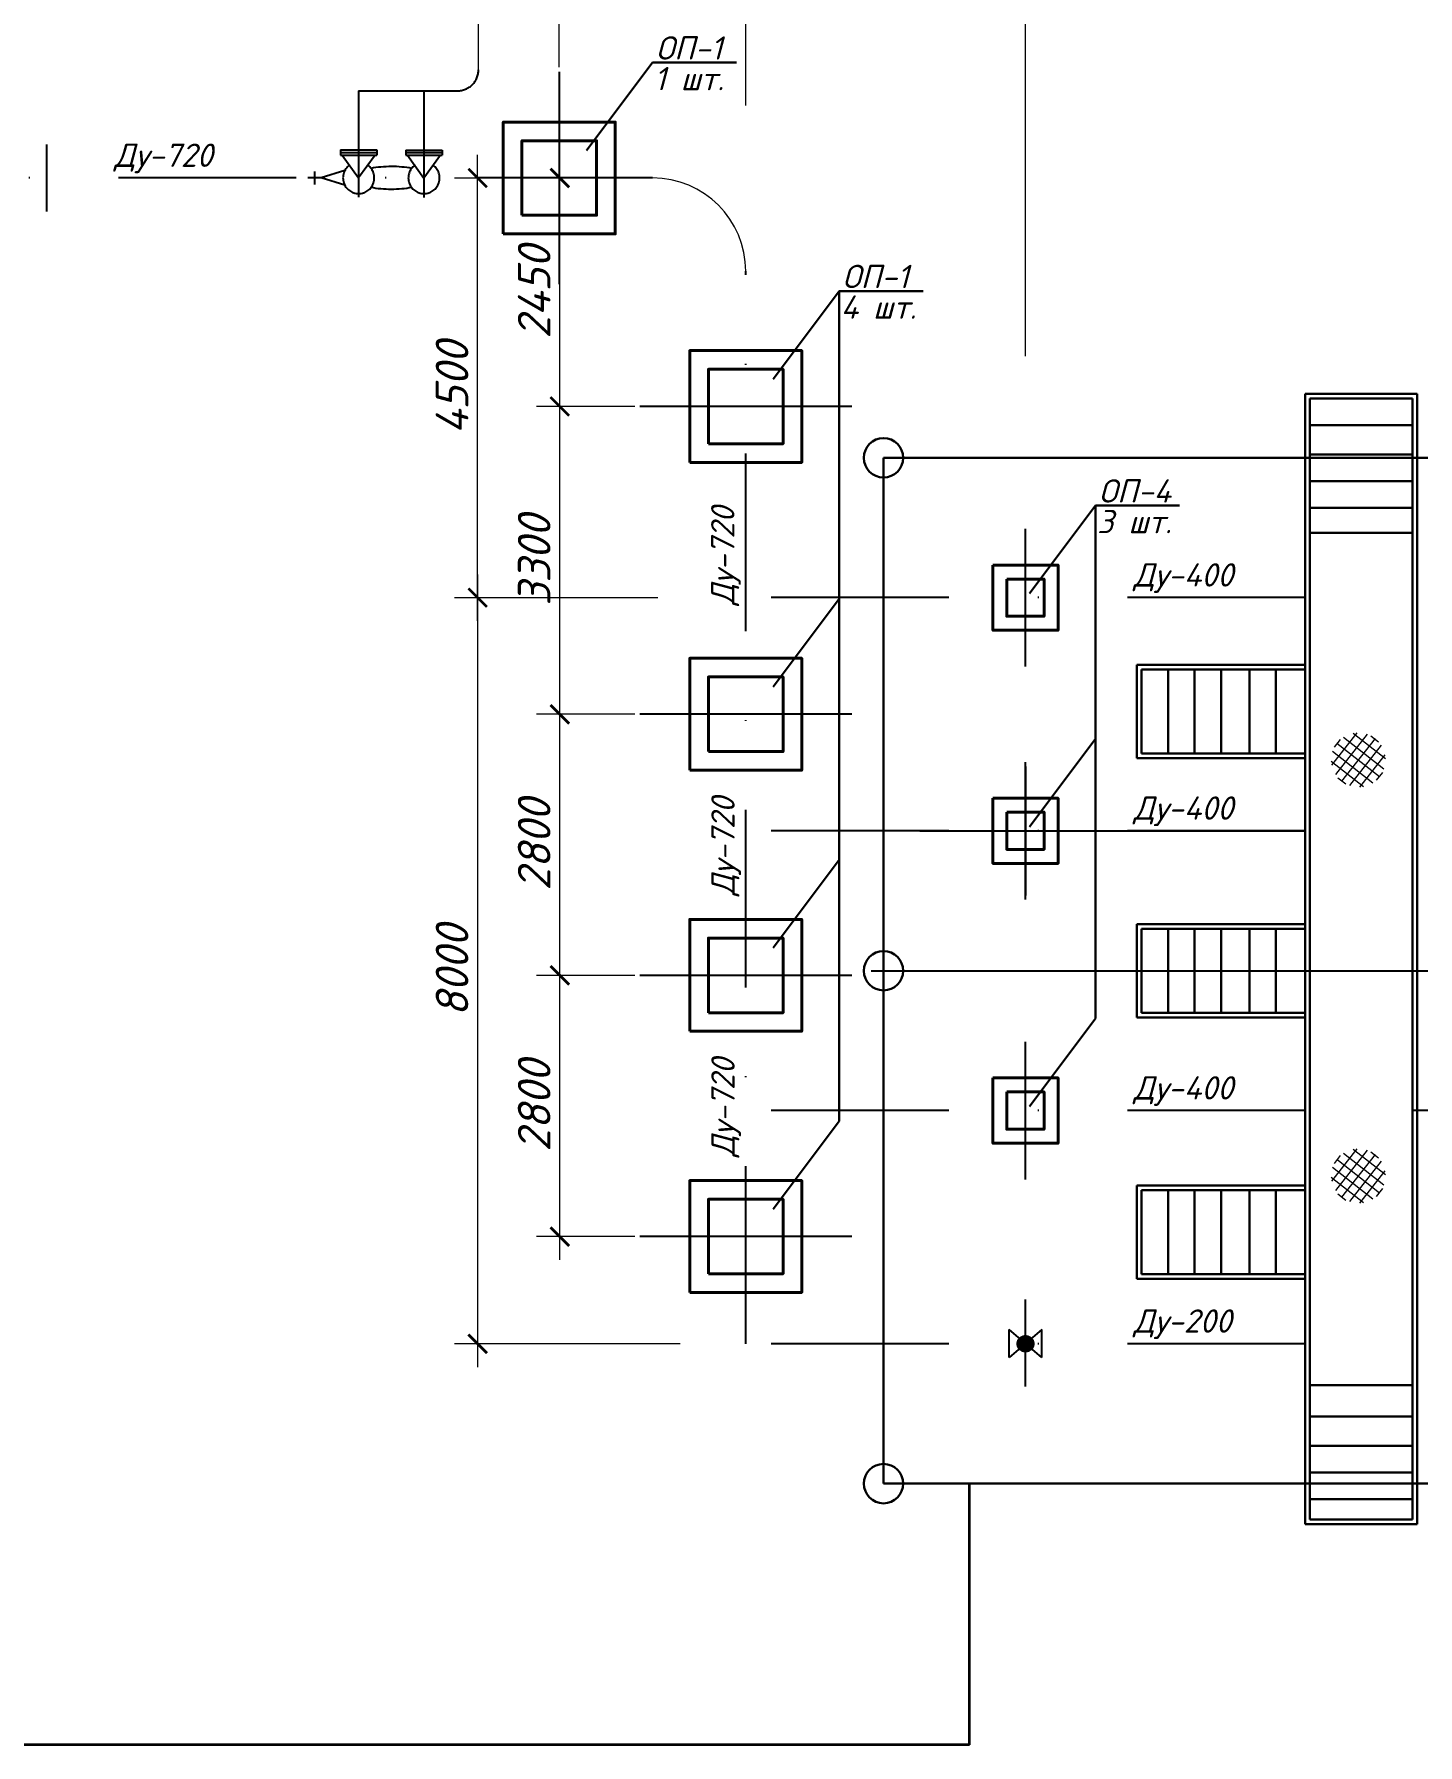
# Model space of a CAD drawing. Extents: x 108150 to 142535, y -18867 to -9422.
# Drawn here: x 136515.4 to 136663.8, y -15496 to -15312.5 of the extents above; entities that cross this region are included whole.
import ezdxf

# ---------------------------------------------------------------- set-up
doc = ezdxf.new("R2010")
doc.units = 0
doc.header["$MEASUREMENT"] = 0
doc.header["$PDMODE"] = 32
doc.header["$PDSIZE"] = 0.6
doc.linetypes.add('ACAD_ISO10W100', pattern=[18, 12, -3, 0, -3])
doc.linetypes.add('штрихпунктирная2', pattern=[12.7, 6.35, -3.175, 0, -3.175])
for name, color, linetype, lineweight in [('Выносные', 8, 'Continuous', 15), ('газ-д сущ', 8, 'Continuous', 30), ('надписи', 2, 'Continuous', 15), ('Ограда', 6, 'Continuous', 30), ('Разм.', 8, 'Continuous', 15), ('Размеры1', 252, 'Continuous', 15)]:
    doc.layers.add(name, color=color, linetype=linetype, lineweight=lineweight)
doc.styles.add('ГОСТ2.5', font='isocpeur.ttf', dxfattribs={"oblique": 15, "height": 2.5})
doc.styles.add('ГОСТ3.5', font='isocpeur.ttf', dxfattribs={"oblique": 15, "height": 3.5})
doc.dimstyles.new('100', dxfattribs={"dimtxt": 3.5, "dimasz": 2, "dimexe": 2.5, "dimexo": 0.5, "dimgap": 1, "dimtad": 1, "dimdec": 0, "dimlfac": 100, "dimtxsty": 'ГОСТ3.5', "dimblk": 'ARCHTICK', "dimcen": 2.5, "dimdle": 2.5, "dimclrd": 256, "dimclre": 256, "dimclrt": 2, "dimadec": 3, "dimazin": 0, "dimtfac": 1, "dimtdec": 0, "dimtmove": 1, "dimatfit": 3, "dimldrblk": 'DOTSMALL', "dimfxl": 1, "dimlwd": -1, "dimlwe": -1, "dimarcsym": 0})
doc.dimstyles.new('100$0', dxfattribs={"dimtxt": 300, "dimasz": 200, "dimexe": 200, "dimexo": 200, "dimgap": 100, "dimtad": 1, "dimtxsty": 'Standard', "dimblk": 'OBLIQUE', "dimcen": -200, "dimclrd": 256, "dimclre": 256, "dimclrt": 256, "dimadec": 0, "dimazin": 0, "dimtfac": 1, "dimtmove": 0, "dimatfit": 1, "dimldrblk": 'OPEN90', "dimfxl": 1, "dimlwd": -1, "dimlwe": -1, "dimarcsym": 0})

# ---------------------------------------------------------------- blocks, each defined once
blk = doc.blocks.new('_ArchTick')
at = {"color": 0, "linetype": 'ByBlock', "const_width": 0.15}
blk.add_lwpolyline([(-0.5, -0.5), (0.5, 0.5)], dxfattribs=at)
blk = doc.blocks.new('*D3012')
at = {"layer": 'Defpoints', "color": 0, "linetype": 'ByBlock', "lineweight": 0, "ltscale": 2, "transparency": 16777216}
for p in [(136621.71, -15234.56), (136621.71, -15347.56), (136691.71, -15347.56)]:
    blk.add_point(p, dxfattribs=at)
at = {"layer": 'Разм.', "linetype": 'ByBlock', "ltscale": 2, "transparency": 16777216}
for p, q in [((136621.71, -15347.06), (136621.71, -15232.06)), ((136691.71, -15347.06), (136691.71, -15232.06)), ((136694.21, -15234.56), (136619.21, -15234.56))]:
    blk.add_line(p, q, dxfattribs=at)
at = {"layer": 'Разм.', "linetype": 'ByBlock', "ltscale": 2, "transparency": 16777216, "xscale": 2, "yscale": 2, "zscale": 2, "rotation": 180}
blk.add_blockref('_ArchTick', (136621.71, -15234.56), dxfattribs=at)
at = {"layer": 'Разм.', "linetype": 'ByBlock', "ltscale": 2, "transparency": 16777216, "xscale": 2, "yscale": 2, "zscale": 2}
blk.add_blockref('_ArchTick', (136691.71, -15234.56), dxfattribs=at)
at = {"layer": 'Разм.', "color": 2, "linetype": 'ByBlock', "ltscale": 2, "transparency": 16777216, "insert": (136656.71, -15231.81), "char_height": 3.5, "attachment_point": 5, "style": 'ГОСТ3.5'}
blk.add_mtext('7000', dxfattribs=at)
blk = doc.blocks.new('_DotSmall')
at = {"color": 0, "linetype": 'ByBlock', "lineweight": 15, "const_width": 0.5}
blk.add_lwpolyline([(-0.0625, 0, 1), (0.0625, 0, 1)], format="xyb", close=True, dxfattribs=at)
blk = doc.blocks.new('*D3013')
at = {"layer": 'Defpoints', "color": 0, "linetype": 'ByBlock', "lineweight": 0, "ltscale": 2, "transparency": 16777216}
for p in [(136621.71, -15234.56), (136591.71, -15320.7), (136621.71, -15347.56)]:
    blk.add_point(p, dxfattribs=at)
at = {"layer": 'Разм.', "linetype": 'ByBlock', "ltscale": 2, "transparency": 16777216}
for p, q in [((136591.71, -15320.2), (136591.71, -15232.06)), ((136621.71, -15347.06), (136621.71, -15232.06)), ((136589.21, -15234.56), (136624.21, -15234.56))]:
    blk.add_line(p, q, dxfattribs=at)
at = {"layer": 'Разм.', "linetype": 'ByBlock', "ltscale": 2, "transparency": 16777216, "xscale": 2, "yscale": 2, "zscale": 2, "rotation": 180}
blk.add_blockref('_ArchTick', (136591.71, -15234.56), dxfattribs=at)
at = {"layer": 'Разм.', "linetype": 'ByBlock', "ltscale": 2, "transparency": 16777216, "xscale": 2, "yscale": 2, "zscale": 2}
blk.add_blockref('_ArchTick', (136621.71, -15234.56), dxfattribs=at)
at = {"layer": 'Разм.', "color": 2, "linetype": 'ByBlock', "ltscale": 2, "transparency": 16777216, "insert": (136606.71, -15231.81), "char_height": 3.5, "attachment_point": 5, "style": 'ГОСТ3.5'}
blk.add_mtext('3000', dxfattribs=at)
blk = doc.blocks.new('*D3014')
at = {"layer": 'Defpoints', "color": 0, "linetype": 'ByBlock', "lineweight": 0, "ltscale": 2, "transparency": 16777216}
for p in [(136991.71, -15213.68), (136991.71, -15295.2), (136591.71, -15320.7)]:
    blk.add_point(p, dxfattribs=at)
at = {"layer": 'Разм.', "linetype": 'ByBlock', "ltscale": 2, "transparency": 16777216}
for p, q in [((136591.71, -15320.2), (136591.71, -15211.18)), ((136991.71, -15294.7), (136991.71, -15211.18)), ((136589.21, -15213.68), (136994.21, -15213.68))]:
    blk.add_line(p, q, dxfattribs=at)
at = {"layer": 'Разм.', "linetype": 'ByBlock', "ltscale": 2, "transparency": 16777216, "xscale": 2, "yscale": 2, "zscale": 2, "rotation": 180}
blk.add_blockref('_ArchTick', (136591.71, -15213.68), dxfattribs=at)
at = {"layer": 'Разм.', "linetype": 'ByBlock', "ltscale": 2, "transparency": 16777216, "xscale": 2, "yscale": 2, "zscale": 2}
blk.add_blockref('_ArchTick', (136991.71, -15213.68), dxfattribs=at)
at = {"layer": 'Разм.', "color": 2, "linetype": 'ByBlock', "ltscale": 2, "transparency": 16777216, "insert": (136791.71, -15210.93), "char_height": 3.5, "attachment_point": 5, "style": 'ГОСТ3.5'}
blk.add_mtext('40000', dxfattribs=at)
blk = doc.blocks.new('*D3001')
at = {"layer": 'Defpoints', "color": 0, "linetype": 'ByBlock', "lineweight": 0, "ltscale": 2, "transparency": 16777216}
for p in [(136591.71, -15234.56), (136451.71, -15304.87), (136591.71, -15320.7)]:
    blk.add_point(p, dxfattribs=at)
at = {"layer": 'Разм.', "linetype": 'ByBlock', "ltscale": 2, "transparency": 16777216}
for p, q in [((136451.71, -15304.37), (136451.71, -15232.06)), ((136591.71, -15320.2), (136591.71, -15232.06)), ((136449.21, -15234.56), (136594.21, -15234.56))]:
    blk.add_line(p, q, dxfattribs=at)
at = {"layer": 'Разм.', "linetype": 'ByBlock', "ltscale": 2, "transparency": 16777216, "xscale": 2, "yscale": 2, "zscale": 2, "rotation": 180}
blk.add_blockref('_ArchTick', (136451.71, -15234.56), dxfattribs=at)
at = {"layer": 'Разм.', "linetype": 'ByBlock', "ltscale": 2, "transparency": 16777216, "xscale": 2, "yscale": 2, "zscale": 2}
blk.add_blockref('_ArchTick', (136591.71, -15234.56), dxfattribs=at)
at = {"layer": 'Разм.', "color": 2, "linetype": 'ByBlock', "ltscale": 2, "transparency": 16777216, "insert": (136521.71, -15231.81), "char_height": 3.5, "attachment_point": 5, "style": 'ГОСТ3.5'}
blk.add_mtext('14000', dxfattribs=at)
blk = doc.blocks.new('*D3034')
at = {"layer": 'Defpoints', "color": 0, "linetype": 'ByBlock', "lineweight": 0, "ltscale": 2, "transparency": 16777216}
for p in [(136562.96, -15327.96), (136581.71, -15327.96), (136580.46, -15372.96)]:
    blk.add_point(p, dxfattribs=at)
at = {"layer": 'Разм.', "linetype": 'ByBlock', "ltscale": 2, "transparency": 16777216}
for p, q in [((136562.96, -15375.46), (136562.96, -15325.46)), ((136581.21, -15327.96), (136560.46, -15327.96)), ((136579.96, -15372.96), (136560.46, -15372.96))]:
    blk.add_line(p, q, dxfattribs=at)
at = {"layer": 'Разм.', "linetype": 'ByBlock', "ltscale": 2, "transparency": 16777216, "xscale": 2, "yscale": 2, "zscale": 2}
for p, rotation in [((136562.96, -15327.96), 90), ((136562.96, -15372.96), 270)]:
    blk.add_blockref('_ArchTick', p, dxfattribs=dict(at, rotation=rotation))
at = {"layer": 'Разм.', "color": 2, "linetype": 'ByBlock', "ltscale": 2, "transparency": 16777216, "insert": (136560.21, -15350.46), "char_height": 3.5, "attachment_point": 5, "rotation": 90, "style": 'ГОСТ3.5'}
blk.add_mtext('4500', dxfattribs=at)
blk = doc.blocks.new('*D3035')
at = {"layer": 'Defpoints', "color": 0, "linetype": 'ByBlock', "lineweight": 0, "ltscale": 2, "transparency": 16777216}
for p in [(136582.77, -15372.96), (136562.96, -15452.96), (136585.16, -15452.96)]:
    blk.add_point(p, dxfattribs=at)
at = {"layer": 'Разм.', "linetype": 'ByBlock', "ltscale": 2, "transparency": 16777216}
for p, q in [((136562.96, -15370.46), (136562.96, -15455.46)), ((136582.27, -15372.96), (136560.46, -15372.96)), ((136584.66, -15452.96), (136560.46, -15452.96))]:
    blk.add_line(p, q, dxfattribs=at)
at = {"layer": 'Разм.', "linetype": 'ByBlock', "ltscale": 2, "transparency": 16777216, "xscale": 2, "yscale": 2, "zscale": 2}
for p, rotation in [((136562.96, -15372.96), 90), ((136562.96, -15452.96), 270)]:
    blk.add_blockref('_ArchTick', p, dxfattribs=dict(at, rotation=rotation))
at = {"layer": 'Разм.', "color": 2, "linetype": 'ByBlock', "ltscale": 2, "transparency": 16777216, "insert": (136560.21, -15412.96), "char_height": 3.5, "attachment_point": 5, "rotation": 90, "style": 'ГОСТ3.5'}
blk.add_mtext('8000', dxfattribs=at)
blk = doc.blocks.new('*D3234')
at = {"layer": 'Defpoints', "color": 0, "linetype": 'ByBlock', "lineweight": 0, "ltscale": 2, "transparency": 16777216}
for p in [(136671.71, -15250.77), (136621.71, -15347.56), (136671.71, -15347.56)]:
    blk.add_point(p, dxfattribs=at)
at = {"layer": 'Разм.', "linetype": 'ByBlock', "ltscale": 2, "transparency": 16777216}
for p, q in [((136621.71, -15347.06), (136621.71, -15248.27)), ((136671.71, -15347.06), (136671.71, -15248.27)), ((136619.21, -15250.77), (136674.21, -15250.77))]:
    blk.add_line(p, q, dxfattribs=at)
at = {"layer": 'Разм.', "linetype": 'ByBlock', "ltscale": 2, "transparency": 16777216, "xscale": 2, "yscale": 2, "zscale": 2, "rotation": 180}
blk.add_blockref('_ArchTick', (136621.71, -15250.77), dxfattribs=at)
at = {"layer": 'Разм.', "linetype": 'ByBlock', "ltscale": 2, "transparency": 16777216, "xscale": 2, "yscale": 2, "zscale": 2}
blk.add_blockref('_ArchTick', (136671.71, -15250.77), dxfattribs=at)
at = {"layer": 'Разм.', "color": 2, "linetype": 'ByBlock', "ltscale": 2, "transparency": 16777216, "insert": (136646.71, -15248.02), "char_height": 3.5, "attachment_point": 5, "style": 'ГОСТ3.5'}
blk.add_mtext('5000', dxfattribs=at)
blk = doc.blocks.new('*D3241')
at = {"layer": 'Defpoints', "color": 0, "linetype": 'ByBlock', "lineweight": 0, "ltscale": 2, "transparency": 16777216}
for p in [(136571.77, -15413.46), (136580.33, -15413.46), (136580.33, -15441.46)]:
    blk.add_point(p, dxfattribs=at)
at = {"layer": 'Разм.', "linetype": 'ByBlock', "ltscale": 2, "transparency": 16777216}
for p, q in [((136571.77, -15443.96), (136571.77, -15410.96)), ((136579.83, -15413.46), (136569.27, -15413.46)), ((136579.83, -15441.46), (136569.27, -15441.46))]:
    blk.add_line(p, q, dxfattribs=at)
at = {"layer": 'Разм.', "linetype": 'ByBlock', "ltscale": 2, "transparency": 16777216, "xscale": 2, "yscale": 2, "zscale": 2}
for p, rotation in [((136571.77, -15413.46), 90), ((136571.77, -15441.46), 270)]:
    blk.add_blockref('_ArchTick', p, dxfattribs=dict(at, rotation=rotation))
at = {"layer": 'Разм.', "color": 2, "linetype": 'ByBlock', "ltscale": 2, "transparency": 16777216, "insert": (136569.02, -15427.46), "char_height": 3.5, "attachment_point": 5, "rotation": 90, "style": 'ГОСТ3.5'}
blk.add_mtext('2800', dxfattribs=at)
blk = doc.blocks.new('*D3242')
at = {"layer": 'Defpoints', "color": 0, "linetype": 'ByBlock', "lineweight": 0, "ltscale": 2, "transparency": 16777216}
for p in [(136571.77, -15385.46), (136580.33, -15385.46), (136580.33, -15413.46)]:
    blk.add_point(p, dxfattribs=at)
at = {"layer": 'Разм.', "linetype": 'ByBlock', "ltscale": 2, "transparency": 16777216}
for p, q in [((136571.77, -15415.96), (136571.77, -15382.96)), ((136579.83, -15385.46), (136569.27, -15385.46)), ((136579.83, -15413.46), (136569.27, -15413.46))]:
    blk.add_line(p, q, dxfattribs=at)
at = {"layer": 'Разм.', "linetype": 'ByBlock', "ltscale": 2, "transparency": 16777216, "xscale": 2, "yscale": 2, "zscale": 2}
for p, rotation in [((136571.77, -15385.46), 90), ((136571.77, -15413.46), 270)]:
    blk.add_blockref('_ArchTick', p, dxfattribs=dict(at, rotation=rotation))
at = {"layer": 'Разм.', "color": 2, "linetype": 'ByBlock', "ltscale": 2, "transparency": 16777216, "insert": (136569.02, -15399.46), "char_height": 3.5, "attachment_point": 5, "rotation": 90, "style": 'ГОСТ3.5'}
blk.add_mtext('2800', dxfattribs=at)
blk = doc.blocks.new('*D3243')
at = {"layer": 'Defpoints', "color": 0, "linetype": 'ByBlock', "lineweight": 0, "ltscale": 2, "transparency": 16777216}
for p in [(136571.77, -15352.46), (136580.33, -15352.46), (136580.33, -15385.46)]:
    blk.add_point(p, dxfattribs=at)
at = {"layer": 'Разм.', "linetype": 'ByBlock', "ltscale": 2, "transparency": 16777216}
for p, q in [((136571.77, -15387.96), (136571.77, -15349.96)), ((136579.83, -15352.46), (136569.27, -15352.46)), ((136579.83, -15385.46), (136569.27, -15385.46))]:
    blk.add_line(p, q, dxfattribs=at)
at = {"layer": 'Разм.', "linetype": 'ByBlock', "ltscale": 2, "transparency": 16777216, "xscale": 2, "yscale": 2, "zscale": 2}
for p, rotation in [((136571.77, -15352.46), 90), ((136571.77, -15385.46), 270)]:
    blk.add_blockref('_ArchTick', p, dxfattribs=dict(at, rotation=rotation))
at = {"layer": 'Разм.', "color": 2, "linetype": 'ByBlock', "ltscale": 2, "transparency": 16777216, "insert": (136569.02, -15368.96), "char_height": 3.5, "attachment_point": 5, "rotation": 90, "style": 'ГОСТ3.5'}
blk.add_mtext('3300', dxfattribs=at)
blk = doc.blocks.new('*D3244')
at = {"layer": 'Defpoints', "color": 0, "linetype": 'ByBlock', "lineweight": 0, "ltscale": 2, "transparency": 16777216}
for p in [(136571.77, -15327.96), (136580.33, -15327.96), (136580.33, -15352.46)]:
    blk.add_point(p, dxfattribs=at)
at = {"layer": 'Разм.', "linetype": 'ByBlock', "ltscale": 2, "transparency": 16777216}
for p, q in [((136571.77, -15354.96), (136571.77, -15325.46)), ((136579.83, -15327.96), (136569.27, -15327.96)), ((136579.83, -15352.46), (136569.27, -15352.46))]:
    blk.add_line(p, q, dxfattribs=at)
at = {"layer": 'Разм.', "linetype": 'ByBlock', "ltscale": 2, "transparency": 16777216, "xscale": 2, "yscale": 2, "zscale": 2}
for p, rotation in [((136571.77, -15327.96), 90), ((136571.77, -15352.46), 270)]:
    blk.add_blockref('_ArchTick', p, dxfattribs=dict(at, rotation=rotation))
at = {"layer": 'Разм.', "color": 2, "linetype": 'ByBlock', "ltscale": 2, "transparency": 16777216, "insert": (136569.02, -15340.21), "char_height": 3.5, "attachment_point": 5, "rotation": 90, "style": 'ГОСТ3.5'}
blk.add_mtext('2450', dxfattribs=at)
blk = doc.blocks.new('*D3245')
at = {"layer": 'Defpoints', "color": 0, "linetype": 'ByBlock', "lineweight": 0, "ltscale": 2, "transparency": 16777216}
for p in [(136591.71, -15305.45), (136571.71, -15316.59), (136591.71, -15316.59)]:
    blk.add_point(p, dxfattribs=at)
at = {"layer": 'Разм.', "linetype": 'ByBlock', "ltscale": 2, "transparency": 16777216}
for p, q in [((136571.71, -15316.09), (136571.71, -15302.95)), ((136591.71, -15316.09), (136591.71, -15302.95)), ((136569.21, -15305.45), (136594.21, -15305.45))]:
    blk.add_line(p, q, dxfattribs=at)
at = {"layer": 'Разм.', "linetype": 'ByBlock', "ltscale": 2, "transparency": 16777216, "xscale": 2, "yscale": 2, "zscale": 2, "rotation": 180}
blk.add_blockref('_ArchTick', (136571.71, -15305.45), dxfattribs=at)
at = {"layer": 'Разм.', "linetype": 'ByBlock', "ltscale": 2, "transparency": 16777216, "xscale": 2, "yscale": 2, "zscale": 2}
blk.add_blockref('_ArchTick', (136591.71, -15305.45), dxfattribs=at)
at = {"layer": 'Разм.', "color": 2, "linetype": 'ByBlock', "ltscale": 2, "transparency": 16777216, "insert": (136581.71, -15302.7), "char_height": 3.5, "attachment_point": 5, "style": 'ГОСТ3.5'}
blk.add_mtext('2000', dxfattribs=at)

msp = doc.modelspace()

# ---------------------------------------------------------------- hatches: boundary and pattern name
at = {"layer": 'Ограда', "linetype": 'штрихпунктирная2', "lineweight": 25, "ltscale": 3}
h = msp.add_hatch(color=251, dxfattribs=at)
h.dxf.hatch_style = 1
h.paths.add_polyline_path([(136622.4751, -15453.3131, 0.10868298), (136622.5534, -15452.9575), (136621.7059, -15452.9575)])
h.paths.add_polyline_path([(136622.5534, -15452.9575, 0.10868298), (136622.4751, -15452.6019), (136621.7059, -15452.9575)])
h.paths.add_polyline_path([(136622.4751, -15453.3131), (136621.7059, -15452.9575), (136620.9367, -15453.3131, 0.29236873), (136621.7059, -15453.805, 0.29236873)])
h.paths.add_polyline_path([(136621.7059, -15452.9575), (136620.8584, -15452.9575, 0.10868298), (136620.9367, -15453.3131)])
h.paths.add_polyline_path([(136621.7059, -15452.9575), (136620.9367, -15452.6019, 0.10868298), (136620.8584, -15452.9575)])
h.paths.add_polyline_path([(136621.7059, -15452.9575), (136622.4751, -15452.6019, 0.29236873), (136621.7059, -15452.11, 0.29236873), (136620.9367, -15452.6019)])

# ---------------------------------------------------------------- linework, layer by layer
at = {"linetype": 'Continuous', "lineweight": 30}
for p, q in [((136663.6992, -15351.1064), (136651.6992, -15351.1064)), ((136651.6992, -15351.1064), (136651.6992, -15365.9929)), ((136663.1992, -15351.6064), (136652.1992, -15351.6064)), ((136652.1992, -15351.6064), (136652.1992, -15365.9929)), ((136663.1992, -15471.7868), (136663.1992, -15351.6064)), ((136663.6992, -15472.2868), (136663.6992, -15351.1064)), ((136663.6992, -15365.9929), (136663.6992, -15351.1064)), ((136652.1992, -15354.473), (136663.1992, -15354.473)), ((136652.1992, -15357.6037), (136663.1992, -15357.6037)), ((136652.1992, -15360.4566), (136663.1992, -15360.4566)), ((136652.1992, -15363.3095), (136663.1992, -15363.3095)), ((136651.6992, -15457.4003), (136651.6992, -15365.9929)), ((136652.1992, -15365.9929), (136663.1992, -15365.9929)), ((136652.1992, -15457.4003), (136652.1992, -15365.9929)), ((136652.1992, -15365.9929), (136663.1992, -15365.9929)), ((136651.6992, -15380.162), (136633.6399, -15380.162)), ((136633.6399, -15380.162), (136633.6399, -15390.162)), ((136651.6992, -15380.662), (136634.1399, -15380.662)), ((136634.1399, -15380.662), (136634.1399, -15389.662)), ((136636.9928, -15380.662), (136636.9928, -15389.662)), ((136639.8457, -15380.662), (136639.8457, -15389.662)), ((136642.6986, -15380.662), (136642.6986, -15389.662)), ((136645.7156, -15380.662), (136645.7156, -15389.662)), ((136648.5685, -15380.662), (136648.5685, -15389.662)), ((136633.6399, -15390.162), (136651.6992, -15390.162)), ((136634.1399, -15389.662), (136651.6992, -15389.662)), ((136651.6992, -15407.9575), (136633.6399, -15407.9575)), ((136633.6399, -15407.9575), (136633.6399, -15417.9575)), ((136651.6992, -15408.4575), (136634.1399, -15408.4575)), ((136634.1399, -15408.4575), (136634.1399, -15417.4575)), ((136636.9928, -15408.4575), (136636.9928, -15417.4575)), ((136639.8457, -15408.4575), (136639.8457, -15417.4575)), ((136642.6986, -15408.4575), (136642.6986, -15417.4575)), ((136645.7156, -15408.4575), (136645.7156, -15417.4575)), ((136648.5685, -15408.4575), (136648.5685, -15417.4575)), ((136634.1399, -15417.4575), (136651.6992, -15417.4575)), ((136633.6399, -15417.9575), (136651.6992, -15417.9575)), ((136651.6992, -15435.9884), (136633.6399, -15435.9884)), ((136633.6399, -15435.9884), (136633.6399, -15445.9884)), ((136651.6992, -15436.4884), (136634.1399, -15436.4884)), ((136634.1399, -15436.4884), (136634.1399, -15445.4884)), ((136636.9928, -15436.4884), (136636.9928, -15445.4884)), ((136639.8457, -15436.4884), (136639.8457, -15445.4884)), ((136642.6986, -15436.4884), (136642.6986, -15445.4884)), ((136645.7156, -15436.4884), (136645.7156, -15445.4884)), ((136648.5685, -15436.4884), (136648.5685, -15445.4884)), ((136633.6399, -15445.9884), (136651.6992, -15445.9884)), ((136634.1399, -15445.4884), (136651.6992, -15445.4884)), ((136651.6992, -15457.4003), (136651.6992, -15472.2868)), ((136663.1992, -15457.4003), (136652.1992, -15457.4003)), ((136663.1992, -15457.4003), (136652.1992, -15457.4003)), ((136652.1992, -15457.4003), (136652.1992, -15471.7868)), ((136663.6992, -15472.2868), (136663.6992, -15457.4003)), ((136652.1992, -15460.7669), (136663.1992, -15460.7669)), ((136652.1992, -15463.8976), (136663.1992, -15463.8976)), ((136652.1992, -15466.7505), (136663.1992, -15466.7505)), ((136652.1992, -15469.6034), (136663.1992, -15469.6034)), ((136651.6992, -15472.2868), (136663.6992, -15472.2868)), ((136652.1992, -15471.7868), (136663.1992, -15471.7868))]:
    msp.add_line(p, q, dxfattribs=at)
at = {"color": 251, "linetype": 'Continuous', "lineweight": 0}
for p, q in [((136657.2488, -15387.4393), (136654.5316, -15390.9038)), ((136655.467, -15388.1632), (136654.8101, -15389.0008)), ((136658.3415, -15387.5941), (136654.9424, -15391.9281)), ((136659.1926, -15388.0569), (136655.5947, -15392.6443)), ((136655.8162, -15387.8994), (136660.1502, -15391.2985)), ((136656.8405, -15387.4886), (136660.305, -15390.2058)), ((136658.7435, -15387.767), (136659.5811, -15388.424)), ((136654.6371, -15389.4028), (136658.9711, -15392.8019)), ((136655.1, -15388.5517), (136659.6873, -15392.1495)), ((136659.8449, -15388.7732), (136656.4458, -15393.1072)), ((136660.2557, -15389.7975), (136657.5385, -15393.262)), ((136654.4823, -15390.4955), (136657.9468, -15393.2126)), ((136659.9772, -15391.7005), (136659.3203, -15392.5381)), ((136655.2062, -15392.2773), (136656.0438, -15392.9342)), ((136657.2488, -15432.0514), (136654.5316, -15435.5159)), ((136658.3415, -15432.2062), (136654.9424, -15436.5402)), ((136655.8162, -15432.5115), (136660.1502, -15435.9106)), ((136656.8405, -15432.1007), (136660.305, -15434.8179)), ((136658.7435, -15432.3792), (136659.5811, -15433.0361)), ((136654.6371, -15434.0149), (136658.9711, -15437.414)), ((136655.467, -15432.7753), (136654.8101, -15433.6129)), ((136655.1, -15433.1638), (136659.6873, -15436.7617)), ((136659.1926, -15432.6691), (136655.5947, -15437.2564)), ((136659.8449, -15433.3853), (136656.4458, -15437.7193)), ((136654.4823, -15435.1076), (136657.9468, -15437.8247)), ((136660.2557, -15434.4096), (136657.5385, -15437.8741)), ((136655.2062, -15436.8894), (136656.0438, -15437.5463)), ((136659.9772, -15436.3126), (136659.3203, -15437.1502))]:
    msp.add_line(p, q, dxfattribs=at)
at = {"color": 251, "linetype": 'ByBlock', "lineweight": 35}
msp.add_line((136615.687, -15495.9575), (136371.7113, -15495.9575), dxfattribs=at)
msp.add_lwpolyline([(136615.687, -15495.9575), (136615.687, -15467.9575)], dxfattribs=at)
at = {"color": 251, "linetype": 'Continuous', "lineweight": 0}
msp.add_arc((136581.7057, -15337.9575), 10, 0, 90, dxfattribs=at)
at = {"layer": 'Выносные', "color": 4, "lineweight": 40, "ltscale": 100}
for points in [[(136565.7056, -15333.9575), (136577.7056, -15333.9575), (136577.7056, -15321.9575), (136565.7056, -15321.9575)], [(136567.7054, -15331.9575), (136575.7054, -15331.9575), (136575.7054, -15323.9575), (136567.7054, -15323.9575)], [(136585.7056, -15358.4575), (136597.7056, -15358.4575), (136597.7056, -15346.4575), (136585.7056, -15346.4575)], [(136587.7054, -15356.4575), (136595.7054, -15356.4575), (136595.7054, -15348.4575), (136587.7054, -15348.4575)], [(136618.2059, -15369.4576), (136625.2059, -15369.4576), (136625.2059, -15376.4576), (136618.2059, -15376.4576)], [(136619.7059, -15370.9576), (136623.7059, -15370.9576), (136623.7059, -15374.9576), (136619.7059, -15374.9576)], [(136585.7056, -15391.4575), (136597.7056, -15391.4575), (136597.7056, -15379.4575), (136585.7056, -15379.4575)], [(136587.7054, -15389.4575), (136595.7054, -15389.4575), (136595.7054, -15381.4575), (136587.7054, -15381.4575)], [(136618.2059, -15394.4575), (136625.2059, -15394.4575), (136625.2059, -15401.4575), (136618.2059, -15401.4575)], [(136619.7059, -15395.9575), (136623.7059, -15395.9575), (136623.7059, -15399.9575), (136619.7059, -15399.9575)], [(136585.7056, -15419.4575), (136597.7056, -15419.4575), (136597.7056, -15407.4575), (136585.7056, -15407.4575)], [(136587.7054, -15417.4575), (136595.7054, -15417.4575), (136595.7054, -15409.4575), (136587.7054, -15409.4575)], [(136618.2059, -15424.4576), (136625.2059, -15424.4576), (136625.2059, -15431.4576), (136618.2059, -15431.4576)], [(136619.7059, -15425.9576), (136623.7059, -15425.9576), (136623.7059, -15429.9576), (136619.7059, -15429.9576)], [(136585.7056, -15447.4575), (136597.7056, -15447.4575), (136597.7056, -15435.4575), (136585.7056, -15435.4575)], [(136587.7054, -15445.4575), (136595.7054, -15445.4575), (136595.7054, -15437.4575), (136587.7054, -15437.4575)]]:
    msp.add_lwpolyline(points, close=True, dxfattribs=at)
at = {"layer": 'газ-д сущ', "lineweight": 25}
for p, q in [((136571.7057, -15316.5864), (136571.7057, -15339.3286)), ((136603.0768, -15352.4575), (136580.3346, -15352.4575)), ((136621.7059, -15380.3285), (136621.7059, -15365.5864)), ((136621.7059, -15380.0623), (136621.7059, -15365.7997)), ((136603.0768, -15385.4575), (136580.3346, -15385.4575)), ((136621.7059, -15405.3285), (136621.7059, -15390.5864)), ((136621.7059, -15391.0534), (136621.7059, -15404.8975)), ((136603.0768, -15413.4575), (136580.3346, -15413.4575)), ((136621.7059, -15435.3285), (136621.7059, -15420.5864)), ((136621.7059, -15435.1879), (136621.7059, -15420.763)), ((136603.0768, -15441.4575), (136580.3346, -15441.4575)), ((136621.7059, -15457.5535), (136621.7059, -15448.2135))]:
    msp.add_line(p, q, dxfattribs=at)
at = {"layer": 'Ограда', "color": 251, "linetype": 'ACAD_ISO10W100', "lineweight": 25, "ltscale": 3}
for p, q in [((136550.1978, -15318.6089), (136550.1978, -15330.0191)), ((136550.1978, -15318.6089), (136560.8019, -15318.6089)), ((136557.2028, -15318.6089), (136557.2028, -15330.0349))]:
    msp.add_line(p, q, dxfattribs=at)
at = {"layer": 'Ограда', "color": 251, "linetype": 'штрихпунктирная2', "lineweight": 25, "ltscale": 3}
for p, q in [((136516.7057, -15324.362), (136516.7057, -15331.562)), ((136548.2343, -15324.9545), (136552.1613, -15324.9545)), ((136548.2343, -15324.9545), (136548.2343, -15325.5005)), ((136548.2343, -15325.2275), (136552.1613, -15325.2275)), ((136548.2343, -15325.5005), (136552.1613, -15325.5005)), ((136548.4307, -15325.5005), (136550.1978, -15327.9575)), ((136551.965, -15325.5005), (136550.1978, -15327.9575)), ((136552.1613, -15324.9545), (136552.1613, -15325.5005)), ((136555.2393, -15324.9614), (136559.1663, -15324.9614)), ((136555.2393, -15324.9614), (136555.2393, -15325.5074)), ((136555.2393, -15325.2344), (136559.1663, -15325.2344)), ((136555.2393, -15325.5074), (136555.4357, -15325.5074)), ((136555.4357, -15325.5074), (136557.2028, -15327.9644)), ((136555.4357, -15325.5074), (136559.1663, -15325.5074)), ((136558.97, -15325.5074), (136557.2028, -15327.9644)), ((136559.1663, -15324.9614), (136559.1663, -15325.5074)), ((136581.7057, -15327.9575), (136359.0793, -15327.9575)), ((136546.1598, -15327.9575), (136544.7541, -15327.9574)), ((136545.457, -15327.2601), (136545.457, -15328.6548)), ((136548.7161, -15327.1727), (136546.1598, -15327.9575)), ((136548.7161, -15328.7423), (136546.1598, -15327.9575)), ((136551.2078, -15326.5533), (136551.2078, -15326.6081)), ((136556.1889, -15326.5546), (136556.1889, -15326.618)), ((136591.7057, -15452.9575), (136591.7057, -15337.9575)), ((136651.6992, -15372.9575), (136591.6827, -15372.9575)), ((136651.6992, -15397.9575), (136591.6827, -15397.9575)), ((136651.6992, -15427.9575), (136591.6827, -15427.9575)), ((136987.9108, -15427.9575), (136659.9043, -15427.9575)), ((136621.7059, -15456.1358), (136621.7059, -15449.7792)), ((136619.9559, -15454.42), (136619.9559, -15451.42)), ((136623.4559, -15454.42), (136619.9559, -15451.42)), ((136623.4559, -15451.42), (136619.9559, -15454.4179)), ((136623.4559, -15454.42), (136623.4559, -15451.42)), ((136651.6992, -15452.9575), (136591.7057, -15452.9575))]:
    msp.add_line(p, q, dxfattribs=at)
at = {"layer": 'Ограда', "color": 1, "lineweight": 30, "ltscale": 3}
for p, q in [((136606.4798, -15357.9575), (136660.61, -15357.9575)), ((136606.4798, -15467.9575), (136606.4798, -15357.9575)), ((136660.4994, -15357.9575), (136786.4798, -15357.9575)), ((136606.4798, -15467.9575), (136786.4798, -15467.9575))]:
    msp.add_line(p, q, dxfattribs=at)
at = {"layer": 'Ограда', "color": 251, "lineweight": 25, "ltscale": 3}
msp.add_line((136610.3801, -15397.9575), (136651.6992, -15397.9575), dxfattribs=at)
at = {"layer": 'Ограда', "color": 1, "lineweight": 25, "ltscale": 3}
for p, q in [((136605.1541, -15412.9575), (136660.61, -15412.9575)), ((136660.61, -15412.9575), (136786.4798, -15412.9575))]:
    msp.add_line(p, q, dxfattribs=at)
at = {"layer": 'Ограда', "color": 1, "lineweight": 30, "ltscale": 3}
for centre in [(136606.4798, -15357.9575), (136606.4798, -15412.9575), (136606.4798, -15467.9575)]:
    msp.add_circle(centre, 2.1105, dxfattribs=at)
at = {"layer": 'Ограда', "color": 251, "linetype": 'штрихпунктирная2', "lineweight": 25, "ltscale": 3}
msp.add_circle((136621.7059, -15452.9575), 0.8475, dxfattribs=at)
at = {"layer": 'Ограда', "color": 251, "linetype": 'ACAD_ISO10W100', "lineweight": 25, "ltscale": 3}
msp.add_arc((136560.8019, -15316.3589), 2.25, 269.999683, 0, dxfattribs=at)
at = {"layer": 'Ограда', "color": 251, "linetype": 'штрихпунктирная2', "lineweight": 25, "ltscale": 3}
for centre, start, end in [((136550.1978, -15327.9506), 125.72485, 54.137696), ((136557.2028, -15327.9575), 125.862304, 54.27515)]:
    msp.add_arc(centre, 1.68, start, end, dxfattribs=at)
msp.add_ellipse((136553.7057, -15328.0183), major_axis=(-4.0596, 0), ratio=0.31683407, start_param=4.14919004, end_param=5.27696514, dxfattribs=at)
at = {"layer": 'Ограда', "color": 251, "linetype": 'штрихпунктирная2', "lineweight": 25, "ltscale": 3, "extrusion": (0, 0, -1)}
msp.add_ellipse((136553.7057, -15327.8967), major_axis=(-4.0596, 0), ratio=0.31683407, start_param=4.14919144, end_param=5.27965077, dxfattribs=at)
at = {"layer": 'Разм.', "linetype": 'ByBlock', "ltscale": 2}
msp.add_line((136563.0482, -15316.3589), (136563.0482, -15174.6761), dxfattribs=at)
at = {"layer": 'Разм.', "color": 253, "lineweight": 30}
for p, q in [((136581.7188, -15315.5805), (136574.6319, -15325.0177)), ((136581.7188, -15315.5805), (136590.7347, -15315.5805)), ((136601.719, -15340.0805), (136594.6321, -15349.5177)), ((136601.719, -15340.0805), (136610.7349, -15340.0805)), ((136601.719, -15429.0805), (136601.719, -15340.0805)), ((136629.2191, -15363.0804), (136622.1322, -15372.5176)), ((136629.2191, -15363.0804), (136629.2191, -15418.0804)), ((136629.2191, -15363.0804), (136638.235, -15363.0804)), ((136601.719, -15373.0805), (136594.6321, -15382.5177)), ((136629.2191, -15388.0805), (136622.1322, -15397.5176)), ((136601.719, -15401.0805), (136594.6321, -15410.5177)), ((136629.2191, -15418.0804), (136622.1322, -15427.5176)), ((136601.719, -15429.0805), (136594.6321, -15438.5177))]:
    msp.add_line(p, q, dxfattribs=at)

# ---------------------------------------------------------------- texts
at = {"layer": 'надписи', "color": 0, "ltscale": 3, "style": 'ГОСТ2.5', "oblique": 15}
for s, p in [('ОП-1', (136582.07, -15315.2665)), ('1 шт.', (136581.8849, -15318.5505)), ('ОП-1', (136602.0701, -15339.7665)), ('4 шт.', (136601.885, -15343.0505)), ('ОП-4', (136629.5703, -15362.7664)), ('3 шт.', (136629.3851, -15366.0504))]:
    msp.add_text(s, height=2.5, dxfattribs=at).set_placement(p)
at = {"layer": 'Размеры1', "color": 0, "lineweight": 25, "char_height": 2.5, "width": 55.060541, "attachment_point": 1, "style": 'ГОСТ2.5'}
for s, insert in [('Ду-720', (136523.9806, -15324.2674)), ('Ду-400', (136633.2875, -15369.2674)), ('Ду-400', (136633.2875, -15394.2674)), ('Ду-400', (136633.2875, -15424.2674)), ('Ду-200', (136633.2875, -15449.2674))]:
    msp.add_mtext(s, dxfattribs=dict(at, insert=insert))
at = {"layer": 'Размеры1', "color": 0, "lineweight": 25, "char_height": 2.5, "width": 55.060541, "attachment_point": 1, "rotation": 90, "style": 'ГОСТ2.5'}
for insert in [(136587.9926, -15373.7597), (136588.0156, -15404.9016), (136588.0156, -15432.9016)]:
    msp.add_mtext('Ду-720', dxfattribs=dict(at, insert=insert))

# ---------------------------------------------------------------- dimensions: what is measured, and where the dimension line sits
at = {"layer": 'Разм.', "linetype": 'ByBlock', "ltscale": 2}
for base, p1, p2, picture, middle in [((136991.7057, -15213.6812), (136591.7057, -15320.6976), (136991.7057, -15295.2032), '*D3014', (136791.7057, -15210.9312)), ((136621.7059, -15234.5589), (136591.7057, -15320.6976), (136621.7059, -15347.563), '*D3013', (136606.7058, -15231.8089)), ((136621.7059, -15234.5589), (136691.7057, -15347.563), (136621.7059, -15347.563), '*D3012', (136656.7058, -15231.8089))]:
    dim = msp.add_linear_dim(base=base, p1=p1, p2=p2, dimstyle='100', dxfattribs=at)
    dim.commit()
    dim.dimension.update_dxf_attribs({"geometry": picture, "text_midpoint": middle})
dim = msp.add_linear_dim(base=(136591.7057, -15234.5589), p1=(136451.7113, -15304.8689), p2=(136591.7057, -15320.6976), text='14000', dimstyle='100', dxfattribs=at)
dim.commit()
dim.dimension.update_dxf_attribs({"geometry": '*D3001', "text_midpoint": (136521.7085, -15231.8089)})
for base, p1, p2, picture, middle in [((136671.7057, -15250.767), (136621.7059, -15347.563), (136671.7057, -15347.563), '*D3234', (136646.7058, -15248.017)), ((136591.7057, -15305.4495), (136571.7057, -15316.5864), (136591.7057, -15316.5864), '*D3245', (136581.7057, -15302.6995))]:
    dim = msp.add_linear_dim(base=base, p1=p1, p2=p2, dimstyle='100$0', override={"dimtxt": 3.5, "dimasz": 2, "dimexe": 2.5, "dimexo": 0.5, "dimgap": 1, "dimdec": 0, "dimlfac": 100, "dimtxsty": 'ГОСТ3.5', "dimblk": 'ArchTick', "dimcen": 2.5, "dimdle": 2.5, "dimclrt": 2, "dimadec": 3, "dimtdec": 0, "dimtmove": 1, "dimatfit": 3, "dimldrblk": 'DotSmall'}, dxfattribs=at)
    dim.commit()
    dim.dimension.update_dxf_attribs({"geometry": picture, "text_midpoint": middle})
for base, p1, p2, picture, middle in [((136562.958, -15327.9575), (136580.4644, -15372.9575), (136581.7057, -15327.9575), '*D3034', (136560.208, -15350.4575)), ((136562.958, -15452.9575), (136582.7713, -15372.9575), (136585.1551, -15452.9575), '*D3035', (136560.208, -15412.9575))]:
    dim = msp.add_linear_dim(base=base, p1=p1, p2=p2, angle=90, dimstyle='100', dxfattribs=at)
    dim.commit()
    dim.dimension.update_dxf_attribs({"geometry": picture, "text_midpoint": middle})
for base, p1, p2, picture, middle in [((136571.7676, -15327.9575), (136580.3346, -15352.4575), (136580.3346, -15327.9575), '*D3244', (136569.0176, -15340.2075)), ((136571.7676, -15352.4575), (136580.3346, -15385.4575), (136580.3346, -15352.4575), '*D3243', (136569.0176, -15368.9575)), ((136571.7676, -15385.4575), (136580.3346, -15413.4575), (136580.3346, -15385.4575), '*D3242', (136569.0176, -15399.4575)), ((136571.7676, -15413.4575), (136580.3346, -15441.4575), (136580.3346, -15413.4575), '*D3241', (136569.0176, -15427.4575))]:
    dim = msp.add_linear_dim(base=base, p1=p1, p2=p2, angle=90, dimstyle='100$0', override={"dimtxt": 3.5, "dimasz": 2, "dimexe": 2.5, "dimexo": 0.5, "dimgap": 1, "dimdec": 0, "dimlfac": 100, "dimtxsty": 'ГОСТ3.5', "dimblk": 'ArchTick', "dimcen": 2.5, "dimdle": 2.5, "dimclrt": 2, "dimadec": 3, "dimtdec": 0, "dimtmove": 1, "dimatfit": 3, "dimldrblk": 'DotSmall'}, dxfattribs=at)
    dim.commit()
    dim.dimension.update_dxf_attribs({"geometry": picture, "text_midpoint": middle})

doc.saveas('drawing.dxf')
